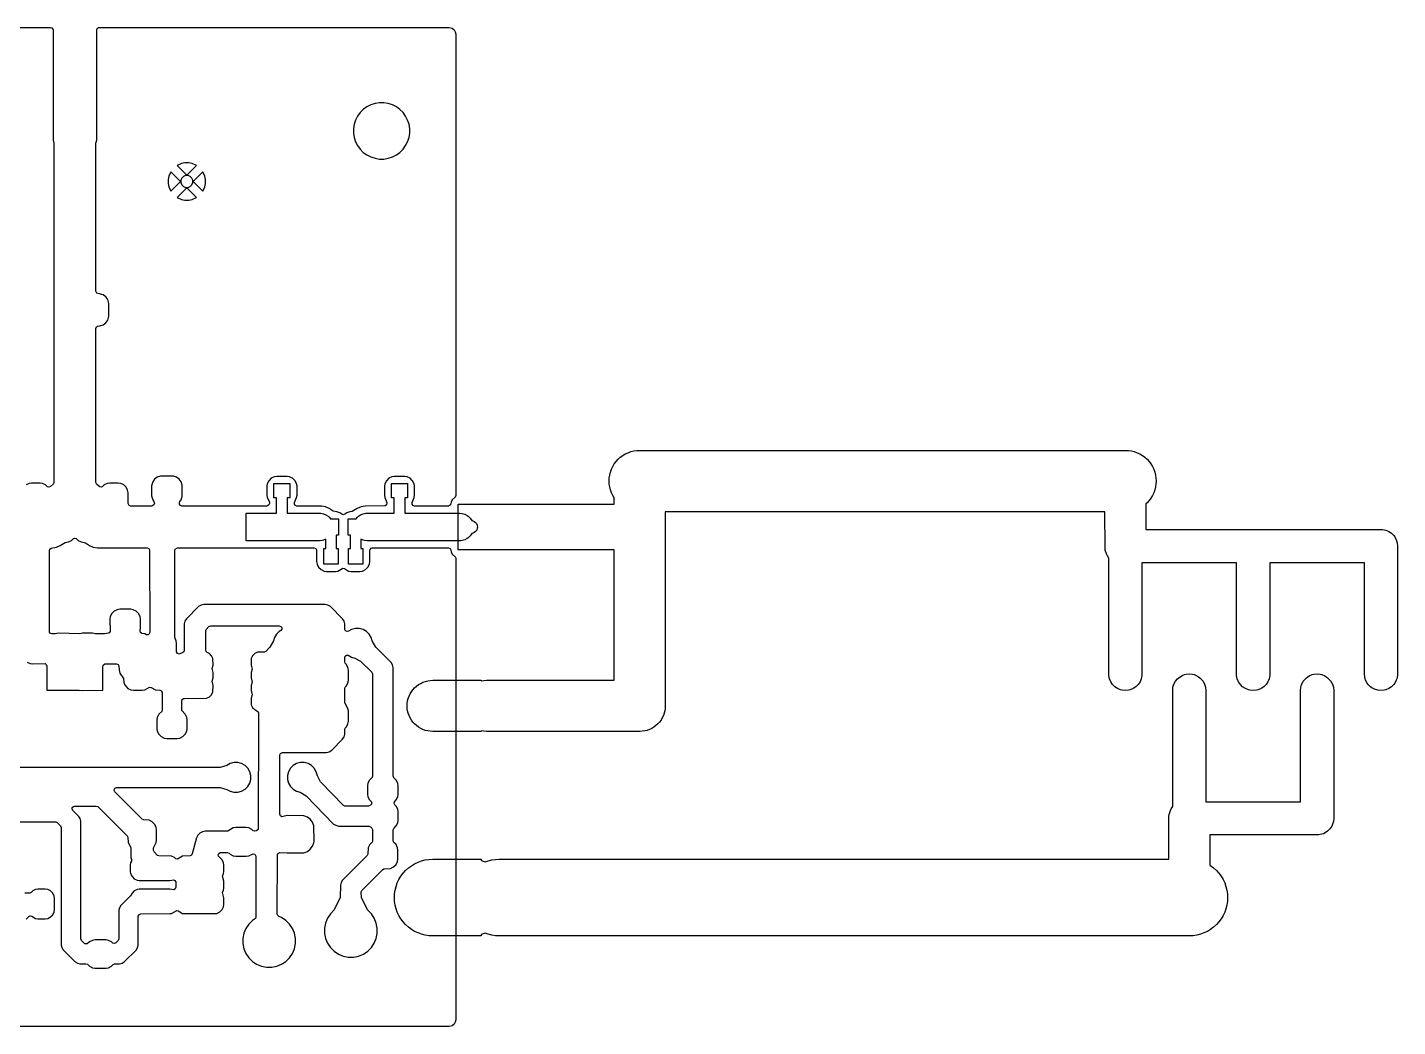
# Model space of a CAD drawing. Header units: millimetres. Extents: x 0.5 to 86.2, y 0.5 to 39.5.
# Drawn here: x 32.6 to 86.2, y 0.5 to 39.5 of the extents above; entities that cross this region are included whole.
import ezdxf

# ---------------------------------------------------------------- set-up
doc = ezdxf.new("R2010")
doc.units = ezdxf.units.MM

msp = doc.modelspace()

# ---------------------------------------------------------------- linework, layer by layer
at = {"layer": 'F_CU_AE1_DRIVEN'}
msp.add_lwpolyline([(48.5, 12), (48.402, 12.0048), (48.3049, 12.0192), (48.2097, 12.0431), (48.1173, 12.0761), (48.0286, 12.1181), (47.9444, 12.1685), (47.8656, 12.227), (47.7929, 12.2929), (47.727, 12.3656), (47.6685, 12.4444), (47.6181, 12.5286), (47.5761, 12.6173), (47.5431, 12.7097), (47.5192, 12.8049), (47.5048, 12.902), (47.5, 13), (47.5048, 13.098), (47.5192, 13.1951), (47.5431, 13.2903), (47.5761, 13.3827), (47.6181, 13.4714), (47.6685, 13.5556), (47.727, 13.6344), (47.7929, 13.7071), (47.8656, 13.773), (47.9444, 13.8315), (48.0286, 13.8819), (48.1173, 13.9239), (48.2097, 13.9569), (48.3049, 13.9808), (48.402, 13.9952), (48.5, 14), (50.4, 14), (50.4, 13.9796), (50.502, 13.9952), (50.6, 14), (55.6, 14), (55.6, 19.1), (49.5, 19.1), (49.5, 20.9), (55.6, 20.9), (55.6, 21.137), (55.5417, 21.2343), (55.4913, 21.3408), (55.4517, 21.4517), (55.4231, 21.5659), (55.4058, 21.6824), (55.4, 21.8), (55.4058, 21.9176), (55.4231, 22.0341), (55.4517, 22.1483), (55.4913, 22.2592), (55.5417, 22.3657), (55.6022, 22.4667), (55.6724, 22.5613), (55.7515, 22.6485), (55.8387, 22.7276), (55.9333, 22.7978), (56.0343, 22.8583), (56.1408, 22.9087), (56.2517, 22.9483), (56.3659, 22.9769), (56.4824, 22.9942), (56.6, 23), (75.6, 23), (75.7176, 22.9942), (75.8341, 22.9769), (75.9483, 22.9483), (76.0592, 22.9087), (76.1657, 22.8583), (76.2667, 22.7978), (76.3613, 22.7276), (76.4485, 22.6485), (76.5276, 22.5613), (76.5978, 22.4667), (76.6583, 22.3657), (76.7087, 22.2592), (76.7483, 22.1483), (76.7769, 22.0341), (76.7942, 21.9176), (76.8, 21.8), (76.7942, 21.6824), (76.7769, 21.5659), (76.7483, 21.4517), (76.7087, 21.3408), (76.6583, 21.2343), (76.5978, 21.1333), (76.5276, 21.0387), (76.4485, 20.9515), (76.4, 20.9075), (76.4, 19.9), (85.6637, 19.8969), (85.7887, 19.872), (85.8487, 19.8505), (85.9064, 19.8232), (86.0124, 19.7525), (86.1025, 19.6624), (86.1405, 19.6111), (86.2005, 19.4987), (86.2375, 19.3768), (86.25, 19.25), (86.2469, 14.1863), (86.222, 14.0613), (86.2005, 14.0013), (86.1405, 13.8889), (86.1025, 13.8376), (86.0124, 13.7475), (85.9064, 13.6768), (85.7887, 13.628), (85.7268, 13.6125), (85.6, 13.6), (85.4732, 13.6125), (85.3513, 13.6495), (85.2389, 13.7095), (85.1876, 13.7475), (85.0975, 13.8376), (85.0595, 13.8889), (84.9995, 14.0013), (84.9625, 14.1232), (84.95, 14.25), (84.95, 18.6), (81.25, 18.6), (81.2469, 14.1863), (81.222, 14.0613), (81.1732, 13.9436), (81.1025, 13.8376), (81.0124, 13.7475), (80.9064, 13.6768), (80.7887, 13.628), (80.7268, 13.6125), (80.6, 13.6), (80.4732, 13.6125), (80.4113, 13.628), (80.2936, 13.6768), (80.1876, 13.7475), (80.0975, 13.8376), (80.0268, 13.9436), (79.978, 14.0613), (79.9531, 14.1863), (79.95, 18.6), (76.25, 18.6), (76.2469, 14.1863), (76.222, 14.0613), (76.1732, 13.9436), (76.1025, 13.8376), (76.0124, 13.7475), (75.9064, 13.6768), (75.7887, 13.628), (75.7268, 13.6125), (75.6, 13.6), (75.4732, 13.6125), (75.4113, 13.628), (75.2936, 13.6768), (75.1876, 13.7475), (75.0975, 13.8376), (75.0268, 13.9436), (74.978, 14.0613), (74.9531, 14.1863), (74.95, 18.7851), (74.8945, 18.8729), (74.8609, 18.9439), (74.8154, 19.0939), (74.8039, 19.1716), (74.8, 20.6), (57.6, 20.6), (57.6, 13), (57.5952, 12.902), (57.5808, 12.8049), (57.5569, 12.7097), (57.5239, 12.6173), (57.4819, 12.5286), (57.4315, 12.4444), (57.373, 12.3656), (57.3071, 12.2929), (57.2344, 12.227), (57.1556, 12.1685), (57.0714, 12.1181), (56.9827, 12.0761), (56.8903, 12.0431), (56.7951, 12.0192), (56.698, 12.0048), (56.6, 12), (50.6, 12), (50.502, 12.0048), (50.4, 12.0204), (50.4, 12)], close=True, dxfattribs=at)
at = {"layer": 'F_CU_AE1_RETURN'}
msp.add_lwpolyline([(50.8074, 6.9712), (50.953, 6.9928), (51.1, 7), (77.3, 7), (77.3039, 8.6784), (77.3154, 8.7561), (77.3609, 8.9061), (77.3945, 8.9771), (77.45, 9.0649), (77.45, 13.6), (77.4625, 13.7268), (77.4995, 13.8487), (77.5595, 13.9611), (77.6404, 14.0596), (77.7389, 14.1405), (77.8513, 14.2005), (77.9113, 14.222), (77.9732, 14.2375), (78.1, 14.25), (78.2268, 14.2375), (78.2887, 14.222), (78.3487, 14.2005), (78.4611, 14.1405), (78.5124, 14.1025), (78.6025, 14.0124), (78.6405, 13.9611), (78.7005, 13.8487), (78.7375, 13.7268), (78.75, 13.6), (78.75, 9.25), (82.45, 9.25), (82.45, 13.6), (82.4625, 13.7268), (82.478, 13.7887), (82.4995, 13.8487), (82.5595, 13.9611), (82.5975, 14.0124), (82.6876, 14.1025), (82.7936, 14.1732), (82.9113, 14.222), (82.9732, 14.2375), (83.1, 14.25), (83.2268, 14.2375), (83.2887, 14.222), (83.4064, 14.1732), (83.5124, 14.1025), (83.6025, 14.0124), (83.6405, 13.9611), (83.7005, 13.8487), (83.7375, 13.7268), (83.75, 13.6), (83.75, 8.6), (83.7375, 8.4732), (83.722, 8.4113), (83.6732, 8.2936), (83.6025, 8.1876), (83.5124, 8.0975), (83.4611, 8.0595), (83.3487, 7.9995), (83.2887, 7.978), (83.1637, 7.9531), (78.9, 7.95), (78.9, 6.7672), (79.0516, 6.6595), (79.1607, 6.5607), (79.2595, 6.4516), (79.3472, 6.3334), (79.4229, 6.2071), (79.4858, 6.074), (79.5354, 5.9354), (79.5712, 5.7926), (79.5928, 5.647), (79.6, 5.5), (79.5928, 5.353), (79.5712, 5.2074), (79.5354, 5.0646), (79.4858, 4.926), (79.4229, 4.7929), (79.3472, 4.6666), (79.2595, 4.5484), (79.1607, 4.4393), (79.0516, 4.3405), (78.9334, 4.2528), (78.8071, 4.1771), (78.674, 4.1142), (78.5354, 4.0646), (78.3926, 4.0288), (78.247, 4.0072), (78.1, 4), (51.1, 4), (50.953, 4.0072), (50.8074, 4.0288), (50.6646, 4.0646), (50.55, 4.1056), (50.4, 4.0557), (50.4, 4), (48.5, 4), (48.353, 4.0072), (48.2074, 4.0288), (48.0646, 4.0646), (47.926, 4.1142), (47.7929, 4.1771), (47.6666, 4.2528), (47.5484, 4.3405), (47.4393, 4.4393), (47.3405, 4.5484), (47.2528, 4.6666), (47.1771, 4.7929), (47.1142, 4.926), (47.0646, 5.0646), (47.0288, 5.2074), (47.0072, 5.353), (47, 5.5), (47.0072, 5.647), (47.0288, 5.7926), (47.0646, 5.9354), (47.1142, 6.074), (47.1771, 6.2071), (47.2528, 6.3334), (47.3405, 6.4516), (47.4393, 6.5607), (47.5484, 6.6595), (47.6666, 6.7472), (47.7929, 6.8229), (47.926, 6.8858), (48.0646, 6.9354), (48.2074, 6.9712), (48.353, 6.9928), (48.5, 7), (50.4, 7), (50.4, 6.9443), (50.55, 6.8944), (50.6646, 6.9354)], close=True, dxfattribs=at)
at = {"layer": 'F_CU_ANT_FEED'}
msp.add_lwpolyline([(45.2, 18.54), (45.2, 19.16), (45.2813, 19.16), (45.2836, 19.68), (45.19, 19.68), (45.19, 20.32), (45.5008, 20.32), (45.5532, 20.3818), (45.5924, 20.4174), (45.6804, 20.4762), (45.7782, 20.5167), (45.8821, 20.5374), (46.99, 20.54), (46.99, 21.14), (46.89, 21.14), (46.89, 21.7), (47.51, 21.7), (47.51, 21.14), (47.41, 21.14), (47.41, 20.54), (49.55, 20.54), (49.6553, 20.5296), (49.7566, 20.4989), (49.85, 20.449), (49.8926, 20.4174), (49.9674, 20.3426), (50.0293, 20.2481), (50.0726, 20.2392), (50.1178, 20.2205), (50.1768, 20.1768), (50.2079, 20.1389), (50.2392, 20.0726), (50.25, 20), (50.2452, 19.9512), (50.2205, 19.8822), (50.1768, 19.8232), (50.1178, 19.7795), (50.0726, 19.7608), (50.0293, 19.7519), (49.9674, 19.6574), (49.8926, 19.5826), (49.85, 19.551), (49.7566, 19.5011), (49.6553, 19.4704), (49.6029, 19.4626), (45.935, 19.46), (45.8297, 19.4704), (45.7782, 19.4833), (45.6829, 19.5226), (45.6813, 19.16), (45.76, 19.16), (45.76, 18.54)], close=True, dxfattribs=at)
at = {"layer": 'F_CU_BR_Q_LAUNCH'}
msp.add_lwpolyline([(44.8, 18.54), (44.24, 18.54), (44.24, 19.16), (44.3187, 19.16), (44.3171, 19.5226), (44.2218, 19.4833), (44.1703, 19.4704), (44.065, 19.46), (41.2, 19.46), (41.2, 20.54), (42.39, 20.54), (42.39, 21.14), (42.29, 21.14), (42.29, 21.7), (42.91, 21.7), (42.91, 21.14), (42.81, 21.14), (42.81, 20.54), (44.1179, 20.5374), (44.2218, 20.5167), (44.3196, 20.4762), (44.4076, 20.4174), (44.4468, 20.3818), (44.4992, 20.32), (44.81, 20.32), (44.81, 19.68), (44.7164, 19.68), (44.7187, 19.16), (44.8, 19.16)], close=True, dxfattribs=at)
at = {"layer": 'F_CU_GND_COUNTERPOISE'}
for points in [[(1.3267, 39.55), (33.5455, 39.55), (33.6037, 39.5311), (33.6445, 39.451), (33.6445, 35.1381), (33.6795, 35.0207), (33.6795, 21.7426), (33.6606, 21.6844), (33.5439, 21.582), (33.4873, 21.5589), (33.4278, 21.5735), (33.3523, 21.6453), (33.235, 21.7051), (33.1377, 21.7205), (32.8023, 21.7205), (32.705, 21.7051), (32.5877, 21.6453)], [(27.9471, 8.4595), (33.7514, 8.4595), (33.8096, 8.4406), (33.9405, 8.3114), (33.9695, 8.2414), (33.9695, 3.6399), (33.9954, 3.5431), (34.0455, 3.4564), (34.5164, 2.9855), (34.6031, 2.9354), (34.6999, 2.9095), (34.9319, 2.9095), (34.9901, 2.8906), (35.0677, 2.8147), (35.185, 2.7549), (35.2823, 2.7395), (35.7177, 2.7395), (35.815, 2.7549), (35.9323, 2.8147), (35.9981, 2.8805), (36.0526, 2.9083), (36.2501, 2.9095), (36.3469, 2.9354), (36.4336, 2.9855), (36.9045, 3.4564), (36.9546, 3.5431), (36.9805, 3.6399), (36.9817, 4.7669), (37.0286, 4.8405), (37.0831, 4.8683), (38.2111, 4.8695), (38.2851, 4.8803), (38.4845, 4.9947), (38.5449, 4.9851), (38.6008, 4.936), (38.7149, 4.8803), (38.7889, 4.8695), (39.9861, 4.8695), (40.0601, 4.8803), (40.1742, 4.936), (40.264, 5.0258), (40.3197, 5.1399), (40.3305, 5.2139), (40.3305, 5.4861), (40.2762, 5.6921), (40.3197, 5.7899), (40.3305, 5.8639), (40.3305, 6.1361), (40.2762, 6.3421), (40.3197, 6.4399), (40.3305, 6.5139), (40.3305, 6.7861), (40.3197, 6.8601), (40.264, 6.9742), (40.1146, 7.1141), (40.1041, 7.1744), (40.1309, 7.2293), (40.185, 7.258), (40.4748, 7.2595), (40.533, 7.2406), (40.5798, 7.1956), (40.6984, 7.1351), (40.7969, 7.1195), (41.2031, 7.1195), (41.3016, 7.1351), (41.4805, 7.216), (41.5387, 7.1971), (41.5795, 7.117), (41.5795, 4.7445), (41.5606, 4.6863), (41.4431, 4.6004), (41.2996, 4.4569), (41.1868, 4.2881), (41.1091, 4.1006), (41.0695, 3.9015), (41.0695, 3.6985), (41.1091, 3.4994), (41.1868, 3.3119), (41.2996, 3.1431), (41.4431, 2.9996), (41.6119, 2.8868), (41.7994, 2.8091), (41.9985, 2.7695), (42.2015, 2.7695), (42.4006, 2.8091), (42.5881, 2.8868), (42.7569, 2.9996), (42.9004, 3.1431), (43.0132, 3.3119), (43.0909, 3.4994), (43.1305, 3.6985), (43.1305, 3.9015), (43.0909, 4.1006), (43.0132, 4.2881), (42.9004, 4.4569), (42.7569, 4.6004), (42.5881, 4.7132), (42.4816, 4.7573), (42.4351, 4.7971), (42.4205, 4.8488), (42.4253, 7.1911), (42.4613, 7.2406), (42.5195, 7.2595), (42.8017, 7.2445), (43.4586, 7.251), (43.5948, 7.3018), (43.7111, 7.3889), (43.7982, 7.5052), (43.849, 7.6414), (43.8555, 7.7017), (43.849, 8.3086), (43.7982, 8.4448), (43.7111, 8.5611), (43.5948, 8.6482), (43.4586, 8.699), (42.8017, 8.7055), (42.593, 8.6638), (42.542, 8.6976), (42.5205, 8.7592), (42.5205, 11.0805), (42.5394, 11.1387), (42.6195, 11.1795), (44.3454, 11.1795), (44.4523, 11.2082), (44.5482, 11.2635), (44.9765, 11.6918), (45.0318, 11.7877), (45.0605, 11.8946), (45.0605, 12.0748), (45.0794, 12.133), (45.1244, 12.1798), (45.1849, 12.2984), (45.2005, 12.3969), (45.2005, 12.8031), (45.1849, 12.9016), (45.0605, 13.1252), (45.0605, 13.6748), (45.0794, 13.733), (45.1244, 13.7798), (45.1849, 13.8984), (45.2005, 13.9969), (45.2005, 14.4031), (45.1849, 14.5016), (45.1244, 14.6202), (45.0794, 14.667), (45.0605, 14.7252), (45.0605, 14.8908), (45.0794, 14.949), (45.1289, 14.985), (45.1901, 14.985), (45.3259, 14.9091), (45.459, 14.8695), (45.6774, 14.7498), (46.1205, 14.3131), (46.1483, 14.2586), (46.1495, 10.2581), (46.1306, 10.1999), (46.0247, 10.0923), (45.9649, 9.975), (45.9495, 9.8777), (45.9495, 9.5423), (45.9649, 9.445), (46.0247, 9.3277), (46.1006, 9.2449), (46.1006, 9.1551), (46.0619, 9.1095), (45.9919, 9.0805), (45.0676, 9.0805), (45.0094, 9.0994), (44.1099, 10.0276), (43.9868, 10.2632), (43.9409, 10.4241), (43.8645, 10.5564), (43.7564, 10.6645), (43.6241, 10.7409), (43.4764, 10.7805), (43.3236, 10.7805), (43.1759, 10.7409), (43.0436, 10.6645), (42.9355, 10.5564), (42.8591, 10.4241), (42.8195, 10.2764), (42.8195, 10.1236), (42.8591, 9.9759), (42.9355, 9.8436), (43.0436, 9.7355), (43.1759, 9.6591), (43.3109, 9.6192), (43.5484, 9.4847), (44.6202, 8.3775), (44.707, 8.327), (44.8086, 8.2995), (46.0074, 8.2983), (46.0619, 8.2705), (46.1155, 8.2169), (46.1433, 8.1624), (46.1445, 7.7202), (46.1256, 7.662), (46.0356, 7.5702), (45.9751, 7.4516), (45.9595, 7.204), (45.9406, 7.1458), (44.9755, 6.179), (44.9221, 6.0865), (44.8945, 5.9834), (44.8846, 5.5009), (44.6479, 5.0129), (44.4996, 4.8569), (44.3868, 4.6881), (44.3091, 4.5006), (44.2695, 4.3015), (44.2695, 4.0985), (44.3091, 3.8994), (44.3868, 3.7119), (44.4996, 3.5431), (44.6431, 3.3996), (44.8119, 3.2868), (44.9994, 3.2091), (45.1985, 3.1695), (45.4015, 3.1695), (45.6006, 3.2091), (45.7881, 3.2868), (45.9569, 3.3996), (46.1004, 3.5431), (46.2132, 3.7119), (46.2909, 3.8994), (46.3305, 4.0985), (46.3305, 4.3015), (46.2909, 4.5006), (46.2132, 4.6881), (46.1004, 4.8569), (45.9521, 5.0129), (45.7154, 5.5009), (45.7055, 5.721), (45.7244, 5.7792), (46.534, 6.5905), (46.5885, 6.6183), (46.8516, 6.6351), (46.9702, 6.6956), (47.0644, 6.7898), (47.1249, 6.9084), (47.1405, 7.0069), (47.1405, 7.3531), (47.1249, 7.4516), (47.0644, 7.5702), (46.9845, 7.6502), (46.9555, 7.7202), (46.9555, 8.1469), (46.9744, 8.2051), (47.0753, 8.3077), (47.1351, 8.425), (47.1505, 8.5223), (47.1505, 8.8577), (47.1351, 8.955), (47.0753, 9.0723), (47.0176, 9.13), (46.9898, 9.1845), (46.9994, 9.2449), (47.0753, 9.3277), (47.1351, 9.445), (47.1505, 9.5423), (47.1505, 9.8777), (47.1351, 9.975), (47.0753, 10.0923), (46.9795, 10.1881), (46.9505, 10.2581), (46.9505, 14.5027), (46.9232, 14.6046), (46.8705, 14.6959), (46.268, 15.2984), (46.1305, 15.541), (46.0909, 15.6741), (46.0145, 15.8064), (45.9064, 15.9145), (45.7741, 15.9909), (45.6264, 16.0305), (45.4736, 16.0305), (45.3259, 15.9909), (45.209, 15.9234), (45.1492, 15.9107), (45.0933, 15.9356), (45.0627, 15.9886), (45.0605, 16.2054), (45.0318, 16.3123), (44.9765, 16.4082), (44.4982, 16.8865), (44.4023, 16.9418), (44.2954, 16.9705), (39.5446, 16.9705), (39.4377, 16.9418), (39.3418, 16.8865), (38.8635, 16.4082), (38.8082, 16.3123), (38.7795, 16.2054), (38.7795, 15.177), (38.7606, 15.1188), (38.7238, 15.0879), (38.5778, 15.0289), (38.5199, 15.0488), (38.4814, 15.1142), (38.4805, 15.4431), (38.4649, 15.5416), (38.4105, 15.6721), (38.4105, 19.0805), (38.4294, 19.1387), (38.5095, 19.1795), (43.8636, 19.1795), (43.9218, 19.1606), (43.9578, 19.1111), (43.9595, 18.6469), (43.9751, 18.5484), (44.0356, 18.4298), (44.1298, 18.3356), (44.2484, 18.2751), (44.3469, 18.2595), (44.6931, 18.2595), (44.7916, 18.2751), (44.9845, 18.3831), (45.0449, 18.3735), (45.2084, 18.2751), (45.3069, 18.2595), (45.6531, 18.2595), (45.7516, 18.2751), (45.8702, 18.3356), (45.9644, 18.4298), (46.0249, 18.5484), (46.0405, 18.6469), (46.0386, 19.065), (46.0482, 19.1254), (46.0914, 19.1687), (46.1364, 19.1795), (49.1205, 19.1795), (49.1787, 19.1606), (49.2147, 19.1111), (49.2222, 19.0347), (49.2646, 18.9387), (49.3866, 18.8228), (49.4, 18.773), (49.4, 0.7098), (49.3848, 0.6236), (49.3377, 0.5396), (49.262, 0.48), (49.1402, 0.45), (1.3267, 0.45)], [(32.6277, 14.7147), (32.745, 14.6549), (32.8423, 14.6395), (33.3316, 14.6534), (33.3811, 14.6175), (33.4, 14.5593), (33.4, 13.62), (34.6737, 13.62), (34.8023, 13.5995), (35.6, 13.62), (35.6, 14.5506), (35.6189, 14.6088), (35.6684, 14.6448), (36.1305, 14.6395), (36.1887, 14.6206), (36.2247, 14.5711), (36.2295, 14.4054), (36.2629, 14.2807), (36.3983, 14.0713), (36.4151, 13.8984), (36.4756, 13.7798), (36.5698, 13.6856), (36.6884, 13.6251), (36.7869, 13.6095), (37.1331, 13.6095), (37.2316, 13.6251), (37.4245, 13.7331), (37.4849, 13.7235), (37.6484, 13.6251), (37.821, 13.6095), (37.8792, 13.5906), (37.9152, 13.5411), (37.9195, 12.8438), (37.9006, 12.7856), (37.7856, 12.6702), (37.7251, 12.5516), (37.7095, 12.4531), (37.7095, 12.1069), (37.7251, 12.0084), (37.7856, 11.8898), (37.8798, 11.7956), (37.9984, 11.7351), (38.0969, 11.7195), (38.5031, 11.7195), (38.6016, 11.7351), (38.7202, 11.7956), (38.8144, 11.8898), (38.8749, 12.0084), (38.8905, 12.1069), (38.8905, 12.4531), (38.8749, 12.5516), (38.8144, 12.6702), (38.6853, 12.8132), (38.6805, 13.197), (38.6994, 13.2552), (38.7489, 13.2911), (38.7924, 13.2951), (39.6526, 13.3011), (39.7623, 13.3522), (39.8478, 13.4377), (39.8989, 13.5474), (39.9055, 13.8027), (39.8656, 13.9689), (39.9055, 14.0973), (39.9055, 14.3027), (39.8656, 14.4689), (39.9055, 14.5973), (39.8989, 14.8526), (39.8478, 14.9623), (39.7623, 15.0478), (39.6777, 15.0873), (39.6329, 15.129), (39.6205, 15.177), (39.6217, 15.9503), (39.6394, 15.993), (39.7452, 16.1005), (39.8152, 16.1295), (42.4965, 16.1295), (42.5546, 16.1106), (42.5906, 16.0611), (42.5906, 15.9999), (42.5546, 15.9504), (42.4936, 15.9145), (42.3855, 15.8064), (42.3091, 15.6741), (42.2695, 15.541), (42.132, 15.2984), (41.9681, 15.1345), (41.9136, 15.1067), (41.6474, 15.0989), (41.5377, 15.0478), (41.4522, 14.9623), (41.4011, 14.8526), (41.3945, 14.8027), (41.3945, 14.5973), (41.4344, 14.4311), (41.3945, 14.3027), (41.3945, 14.0973), (41.4344, 13.9311), (41.3945, 13.8027), (41.3945, 13.5973), (41.4344, 13.4311), (41.3945, 13.3027), (41.4011, 13.0474), (41.4522, 12.9377), (41.5377, 12.8522), (41.6223, 12.8127), (41.6671, 12.771), (41.6795, 12.723), (41.6747, 8.1689), (41.6111, 8.1053), (41.5252, 8.1005), (41.467, 8.1194), (41.4202, 8.1644), (41.3016, 8.2249), (41.2031, 8.2405), (40.7969, 8.2405), (40.6984, 8.2249), (40.4903, 8.1017), (39.5944, 8.1005), (39.4877, 8.0718), (39.3877, 8.0133), (39.3116, 7.9357), (39.2582, 7.8423), (39.095, 7.2051), (39.0623, 7.1533), (39.0055, 7.1307), (38.7149, 7.1197), (38.5155, 7.0053), (38.4551, 7.0149), (38.3992, 7.064), (38.2851, 7.1197), (37.7797, 7.1317), (37.7367, 7.1494), (37.5997, 7.2841), (37.5718, 7.3385), (37.5705, 7.4448), (37.6749, 7.6484), (37.6905, 7.7469), (37.6905, 8.1531), (37.6749, 8.2516), (37.6144, 8.3702), (37.5202, 8.4644), (37.4016, 8.5249), (37.2035, 8.5405), (37.1335, 8.5695), (36.0625, 9.6405), (36.0347, 9.695), (36.0443, 9.7554), (36.0875, 9.7987), (36.1325, 9.8095), (40.1827, 9.8095), (40.4416, 9.733), (40.5759, 9.6591), (40.7236, 9.6195), (40.8764, 9.6195), (41.0241, 9.6591), (41.1564, 9.7355), (41.2645, 9.8436), (41.3409, 9.9759), (41.3805, 10.1236), (41.3805, 10.2764), (41.3409, 10.4241), (41.2645, 10.5564), (41.1564, 10.6645), (41.0241, 10.7409), (40.9668, 10.7563), (40.8764, 10.7805), (40.7236, 10.7805), (40.5759, 10.7409), (40.4416, 10.667), (40.1827, 10.5905), (14.6173, 10.5905)], [(32.5894, 4.652), (32.6949, 4.7593), (32.7495, 4.787), (32.8099, 4.7775), (32.9645, 4.6841), (33.0566, 4.6695), (33.3434, 4.6695), (33.4355, 4.6841), (33.5464, 4.7406), (33.6344, 4.8286), (33.6909, 4.9395), (33.7055, 5.0316), (33.7055, 5.4687), (33.6909, 5.5605), (33.6344, 5.6714), (33.5464, 5.7594), (33.4355, 5.8159), (33.3434, 5.8305), (33.0566, 5.8305), (32.9645, 5.8159), (32.8536, 5.7594), (32.7937, 5.6995), (32.7392, 5.6717), (32.5356, 5.6705)]]:
    msp.add_lwpolyline(points, dxfattribs=at)
for points in [[(35.3205, 35.0207), (35.3555, 35.1381), (35.3555, 39.451), (35.3744, 39.5092), (35.4239, 39.5452), (49.1402, 39.55), (49.262, 39.52), (49.3377, 39.4604), (49.3848, 39.3764), (49.4, 39.2902), (49.4, 21.227), (49.3811, 21.1688), (49.2646, 21.0613), (49.2222, 20.9653), (49.2006, 20.8613), (49.1205, 20.8205), (47.7895, 20.8205), (47.7313, 20.8394), (47.6953, 20.8889), (47.6905, 20.9648), (47.7749, 21.1484), (47.7905, 21.2469), (47.7905, 21.5931), (47.7749, 21.6916), (47.7144, 21.8102), (47.6202, 21.9044), (47.5016, 21.9649), (47.4031, 21.9805), (46.9969, 21.9805), (46.8984, 21.9649), (46.7798, 21.9044), (46.6856, 21.8102), (46.6251, 21.6916), (46.6095, 21.5931), (46.6095, 21.2469), (46.6251, 21.1484), (46.7095, 20.9648), (46.6906, 20.8613), (46.6411, 20.8253), (45.8542, 20.8205), (45.6957, 20.789), (45.5463, 20.7271), (45.3496, 20.6017), (45.257, 20.5978), (45.1353, 20.5552), (45.0588, 20.4987), (45.0007, 20.4794), (44.9424, 20.4979), (44.8647, 20.5552), (44.743, 20.5978), (44.6077, 20.6194), (44.4537, 20.7271), (44.3043, 20.789), (44.1458, 20.8205), (43.1895, 20.8205), (43.1313, 20.8394), (43.0953, 20.8889), (43.0905, 20.9648), (43.1749, 21.1484), (43.1905, 21.2469), (43.1905, 21.5931), (43.1749, 21.6916), (43.1144, 21.8102), (43.0202, 21.9044), (42.9016, 21.9649), (42.8031, 21.9805), (42.3969, 21.9805), (42.2984, 21.9649), (42.1798, 21.9044), (42.0856, 21.8102), (42.0251, 21.6916), (42.0095, 21.5931), (42.0095, 21.2469), (42.0251, 21.1484), (42.1083, 20.9803), (42.1095, 20.9195), (42.0906, 20.8613), (42.0105, 20.8205), (38.6895, 20.8205), (38.6313, 20.8394), (38.5953, 20.8889), (38.5905, 20.945), (38.6094, 21.0032), (38.6552, 21.0652), (38.6978, 21.187), (38.6978, 21.643), (38.6552, 21.7648), (38.5786, 21.8686), (38.4748, 21.9452), (38.353, 21.9878), (37.847, 21.9878), (37.7252, 21.9452), (37.6214, 21.8686), (37.5448, 21.7648), (37.4995, 21.6141), (37.4995, 21.216), (37.5448, 21.0652), (37.5906, 21.0032), (37.6095, 20.9195), (37.5906, 20.8613), (37.5105, 20.8205), (36.6795, 20.8205), (36.6213, 20.8394), (36.5805, 20.9195), (36.5805, 21.3377), (36.5651, 21.435), (36.5053, 21.5523), (36.4123, 21.6453), (36.295, 21.7051), (36.1977, 21.7205), (35.8623, 21.7205), (35.765, 21.7051), (35.6477, 21.6453), (35.5722, 21.5735), (35.5355, 21.5598), (35.4751, 21.5694), (35.3556, 21.667), (35.3205, 21.7426), (35.3205, 27.7705), (35.3394, 27.8287), (35.3889, 27.8647), (35.4809, 27.8722), (35.6034, 27.9151), (35.7078, 27.9922), (35.7849, 28.0966), (35.8305, 28.2481), (35.8305, 28.7519), (35.7849, 28.9034), (35.7078, 29.0079), (35.6034, 29.0849), (35.3613, 29.1494), (35.3205, 29.2295)], [(45.4801, 35.0776), (45.5588, 34.9232), (45.6606, 34.7831), (45.7831, 34.6606), (45.9232, 34.5588), (46.0776, 34.4801), (46.2423, 34.4266), (46.4134, 34.3995), (46.5866, 34.3995), (46.7577, 34.4266), (46.9224, 34.4801), (47.0768, 34.5588), (47.2169, 34.6606), (47.3394, 34.7831), (47.4412, 34.9232), (47.5199, 35.0776), (47.5734, 35.2423), (47.6005, 35.4134), (47.6005, 35.5866), (47.5734, 35.7577), (47.5199, 35.9224), (47.4412, 36.0768), (47.3394, 36.2169), (47.2169, 36.3394), (47.0768, 36.4412), (46.9224, 36.5199), (46.7577, 36.5734), (46.5866, 36.6005), (46.4134, 36.6005), (46.2423, 36.5734), (46.0776, 36.5199), (45.9232, 36.4412), (45.7831, 36.3394), (45.6606, 36.2169), (45.5588, 36.0768), (45.4801, 35.9224), (45.4266, 35.7577), (45.3995, 35.5866), (45.3995, 35.4134), (45.4266, 35.2423)], [(38.1732, 33.3056), (38.251, 33.1385), (38.6325, 33.52), (38.251, 33.9015), (38.1732, 33.7344), (38.145, 33.5924), (38.145, 33.4476)], [(39.2615, 34.149), (39.0944, 34.2268), (38.9524, 34.255), (38.8076, 34.255), (38.6656, 34.2268), (38.4985, 34.149), (38.88, 33.7675)], [(39.509, 33.1385), (39.5868, 33.3056), (39.615, 33.4476), (39.615, 33.5924), (39.5868, 33.7344), (39.509, 33.9015), (39.1275, 33.52)], [(38.8076, 32.785), (38.9524, 32.785), (39.0944, 32.8132), (39.2615, 32.891), (38.88, 33.2725), (38.4985, 32.891), (38.6656, 32.8132)], [(38.7497, 33.325), (38.8342, 33.29), (38.9257, 33.29), (39.0103, 33.325), (39.075, 33.3897), (39.11, 33.4742), (39.11, 33.5657), (39.075, 33.6503), (39.0103, 33.715), (38.9257, 33.75), (38.8342, 33.75), (38.7497, 33.715), (38.685, 33.6503), (38.65, 33.5657), (38.65, 33.4742), (38.685, 33.3897)], [(34.745, 19.4149), (34.9173, 19.3806), (35.0713, 19.2729), (35.2207, 19.211), (35.3792, 19.1795), (37.3305, 19.1795), (37.3887, 19.1606), (37.4247, 19.1111), (37.4295, 15.8756), (37.4106, 15.8174), (37.3611, 15.7814), (37.303, 15.7805), (37.2316, 15.8149), (37.1199, 15.8334), (37.0692, 15.8677), (37.0484, 15.9252), (37.0705, 16.0623), (37.0705, 16.3977), (37.0551, 16.495), (36.9953, 16.6123), (36.9023, 16.7053), (36.785, 16.7651), (36.6877, 16.7805), (36.2523, 16.7805), (36.155, 16.7651), (36.0377, 16.7053), (35.9447, 16.6123), (35.8849, 16.495), (35.8695, 16.3977), (35.8833, 15.9089), (35.8473, 15.8594), (35.8083, 15.8424), (35.6676, 15.8145), (35.2906, 15.82), (35.1941, 15.8405), (34.796, 15.8405), (34.6994, 15.82), (33.8623, 15.8405), (33.7337, 15.82), (33.5995, 15.82), (33.5413, 15.8389), (33.5053, 15.8884), (33.5005, 19.0805), (33.5194, 19.1387), (33.5689, 19.1747), (33.7793, 19.211), (33.9287, 19.2729), (34.1254, 19.3983), (34.255, 19.4149), (34.3723, 19.4747), (34.43, 19.5324), (34.4845, 19.5602), (34.5449, 19.5506), (34.6277, 19.4747)], [(36.5683, 7.862), (36.5851, 7.6484), (36.6883, 7.4603), (36.6895, 7.072), (36.7133, 6.9831), (36.7101, 6.922), (36.6803, 6.8601), (36.6695, 6.7861), (36.6695, 6.5139), (36.6803, 6.4399), (36.736, 6.3258), (36.8258, 6.236), (36.9399, 6.1803), (37.0139, 6.1695), (38.2111, 6.1695), (38.3761, 6.1938), (38.4167, 6.1685), (38.4435, 6.1135), (38.4445, 5.9004), (38.4256, 5.8422), (38.3761, 5.8062), (38.2111, 5.8305), (37.0139, 5.8305), (36.9399, 5.8197), (36.8258, 5.764), (36.736, 5.6742), (36.6765, 5.5647), (36.2955, 5.1836), (36.2454, 5.0969), (36.2195, 5.0001), (36.2195, 3.8886), (36.1905, 3.8186), (36.1048, 3.7329), (36.0502, 3.7051), (35.9898, 3.7147), (35.9323, 3.7653), (35.815, 3.8251), (35.7177, 3.8405), (35.2823, 3.8405), (35.185, 3.8251), (35.0677, 3.7653), (34.9852, 3.6897), (34.8953, 3.6897), (34.7595, 3.8186), (34.7305, 3.8886), (34.7305, 8.4901), (34.7046, 8.5869), (34.6545, 8.6736), (34.4176, 8.9105), (34.3898, 8.965), (34.3994, 9.0254), (34.4427, 9.0687), (34.4876, 9.0795), (35.3365, 9.0795), (35.3947, 9.0606), (36.5405, 7.9165)]]:
    msp.add_lwpolyline(points, close=True, dxfattribs=at)

doc.saveas('drawing.dxf')
